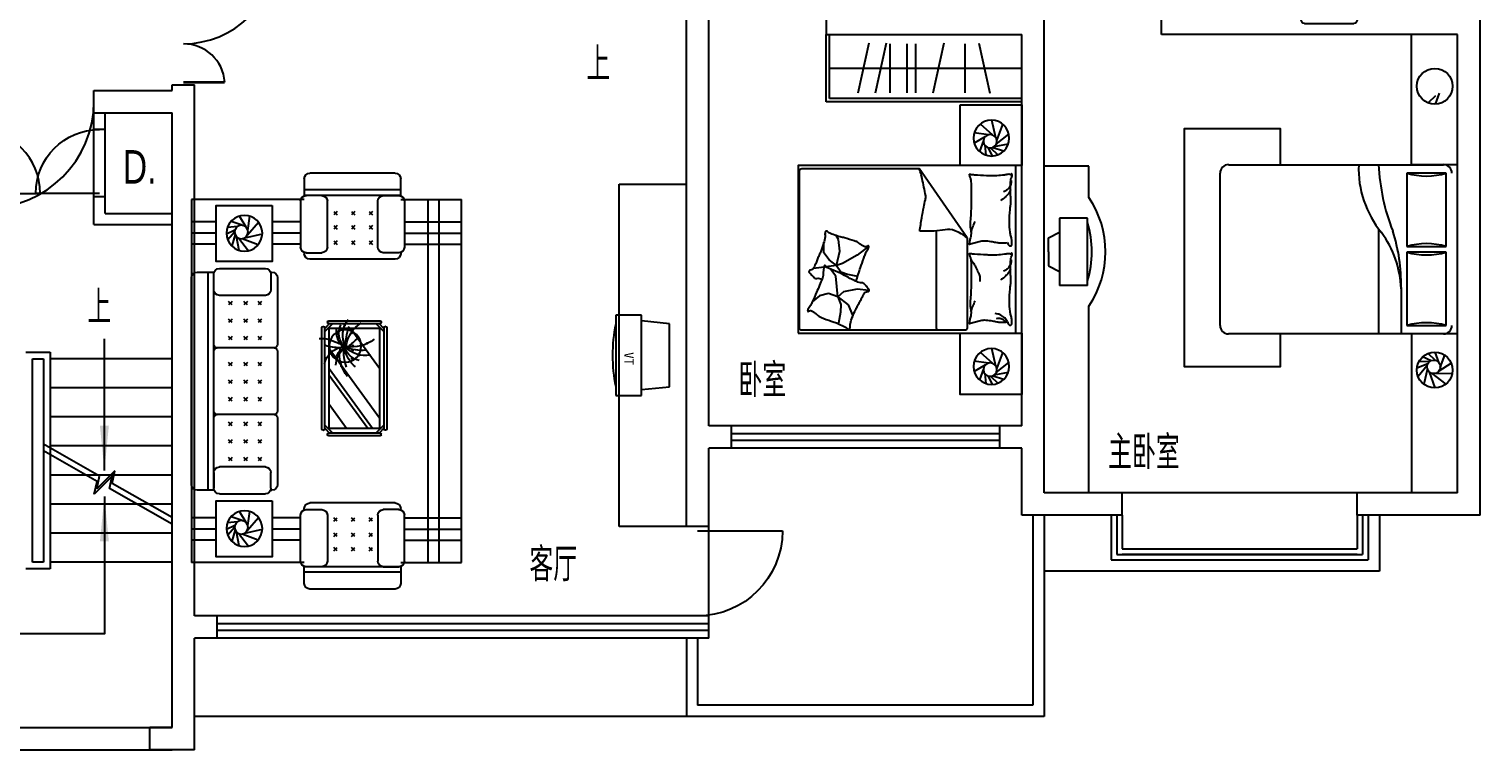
# Model space of a CAD drawing. Extents: x -461314 to -435514, y -713656 to -699456.
# Drawn here: x -448494 to -435514, y -713656 to -707206 of the extents above; entities that cross this region are included whole.
import ezdxf
from ezdxf.enums import TextEntityAlignment as Align

# ---------------------------------------------------------------- set-up
doc = ezdxf.new("R2010")
doc.units = 0
doc.header["$LTSCALE"] = 1000
doc.header["$MEASUREMENT"] = 0
doc.layers.get('0').update_dxf_attribs({"linetype": 'CONTINUOUS'})
for name, color, linetype in [('FUR', 8, 'CONTINUOUS'), ('HZ', 7, 'CONTINUOUS'), ('STAIR', 3, 'CONTINUOUS'), ('WALL', 2, 'CONTINUOUS'), ('WINDOW', 4, 'CONTINUOUS'), ('WINDOW_TEXT', 7, 'CONTINUOUS'), ('YANG', 9, 'CONTINUOUS'), ('厨卫', 223, 'CONTINUOUS')]:
    doc.layers.add(name, color=color, linetype=linetype)
doc.styles.add('DIM_FONT', font='ZBTXT.shx', dxfattribs={"width": 0.8})
doc.styles.add('HZ', font='zbtxt.shx', dxfattribs={"bigfont": 'zbhz.shx'})
doc.styles.add('SIMPLEX', font='SIMPLEX.SHX')

# ---------------------------------------------------------------- blocks, each defined once
blk = doc.blocks.new('A$C4F501C32')
for p, q in [((77, 172), (46, 272)), ((85, 186), (110, 312)), ((107, 202), (195, 316)), ((139, 208), (283, 262)), ((74, 132), (0, 167)), ((72, 151), (11, 219)), ((162, 201), (320, 165)), ((186, 174), (286, 61)), ((190, 134), (207, 7)), ((97, 100), (8, 110)), ((139, 89), (40, 54)), ((174, 106), (115, 6))]:
    blk.add_line(p, q)
for centre, radius in [((160, 160), 160), ((132, 149), 60)]:
    blk.add_circle(centre, radius)
blk = doc.blocks.new('A$C536D7314')
for p, q in [((0, 250), (0, 661)), ((33, 711), (33, 720)), ((50, 711), (190, 711)), ((846, 770), (83, 770)), ((240, 661), (240, 250)), ((690, 661), (690, 250)), ((879, 711), (740, 711)), ((896, 711), (896, 720)), ((929, 250), (929, 661)), ((298, 606), (328, 637)), ((328, 606), (298, 637)), ((486, 606), (456, 637)), ((456, 606), (486, 637)), ((614, 606), (644, 637)), ((644, 606), (614, 637)), ((298, 469), (328, 499)), ((328, 469), (298, 499)), ((456, 469), (486, 499)), ((486, 469), (456, 499)), ((614, 469), (644, 499)), ((644, 469), (614, 499)), ((298, 342), (328, 372)), ((328, 342), (298, 372)), ((456, 342), (486, 372)), ((486, 342), (456, 372)), ((614, 342), (644, 372)), ((644, 342), (614, 372)), ((33, 50), (33, 203)), ((896, 200), (33, 200)), ((896, 150), (33, 150)), ((190, 200), (50, 200)), ((740, 200), (879, 200)), ((896, 200), (896, 50)), ((846, 0), (83, 0))]:
    blk.add_line(p, q)
for centre, start, end in [((50, 661), 90, 180), ((83, 720), 90, 180), ((190, 661), 0, 90), ((740, 661), 90, 180), ((846, 720), 360, 90), ((879, 661), 0, 90), ((50, 250), 180, 270), ((190, 250), 270, 0), ((740, 250), 180, 270), ((879, 250), 270, 0), ((83, 50), 180, 270), ((846, 50), 270, 0)]:
    blk.add_arc(centre, 50, start, end)
at = {"style": 'DIM_FONT', "width": 0.8, "flags": 9}
for tag in ['YSIZE', 'XSIZE']:
    blk.add_attdef(tag, (465, 0), '', height=0.5, dxfattribs=at)
blk = doc.blocks.new('A$C726B4900')
for p, q in [((200, 1983), (50, 1983)), ((150, 1983), (150, 33)), ((200, 1983), (200, 33)), ((200, 1826), (200, 1967)), ((250, 2017), (661, 2017)), ((711, 1983), (720, 1983)), ((711, 1967), (711, 1826)), ((0, 1933), (0, 83)), ((770, 1335), (770, 1933)), ((661, 1776), (250, 1776)), ((363, 1692), (332, 1722)), ((363, 1722), (332, 1692)), ((500, 1692), (469, 1722)), ((500, 1722), (469, 1692)), ((627, 1692), (597, 1722)), ((627, 1722), (597, 1692)), ((363, 1564), (332, 1534)), ((363, 1534), (332, 1564)), ((500, 1534), (469, 1564)), ((500, 1564), (469, 1534)), ((627, 1534), (597, 1564)), ((627, 1564), (597, 1534)), ((740, 1306), (230, 1306)), ((363, 1376), (332, 1407)), ((363, 1407), (332, 1376)), ((500, 1376), (469, 1407)), ((500, 1407), (469, 1376)), ((627, 1376), (597, 1407)), ((627, 1407), (597, 1376)), ((363, 1186), (332, 1155)), ((363, 1155), (332, 1186)), ((500, 1186), (469, 1155)), ((500, 1155), (469, 1186)), ((627, 1186), (597, 1155)), ((627, 1155), (597, 1186)), ((770, 740), (770, 1277)), ((363, 998), (332, 1028)), ((363, 1028), (332, 998)), ((500, 1028), (469, 998)), ((500, 998), (469, 1028)), ((627, 1028), (597, 998)), ((627, 998), (597, 1028)), ((363, 870), (332, 840)), ((363, 840), (332, 870)), ((500, 870), (469, 840)), ((500, 840), (469, 870)), ((627, 870), (597, 840)), ((627, 840), (597, 870)), ((740, 711), (230, 711)), ((770, 83), (770, 682)), ((363, 610), (332, 640)), ((363, 640), (332, 610)), ((500, 610), (469, 640)), ((500, 640), (469, 610)), ((627, 610), (597, 640)), ((627, 640), (597, 610)), ((363, 483), (332, 453)), ((363, 453), (332, 483)), ((500, 453), (469, 483)), ((500, 483), (469, 453)), ((627, 453), (597, 483)), ((627, 483), (597, 453)), ((363, 295), (332, 325)), ((363, 325), (332, 295)), ((500, 295), (469, 325)), ((500, 325), (469, 295)), ((627, 295), (597, 325)), ((627, 325), (597, 295)), ((200, 191), (200, 50)), ((661, 241), (250, 241)), ((711, 50), (711, 191)), ((50, 33), (203, 33)), ((711, 33), (720, 33)), ((250, 0), (661, 0))]:
    blk.add_line(p, q)
for centre, radius, start, end in [((50, 1933), 50, 90, 180), ((250, 1967), 50, 90, 180), ((661, 1967), 50, 0, 90), ((720, 1933), 50, 0, 90), ((250, 1826), 50, 180, 270), ((661, 1826), 50, 270, 0), ((230, 1336), 30, 180, 270), ((230, 1276), 30, 90, 180), ((740, 1336), 30, 270, 0), ((740, 1276), 30, 0, 90), ((230, 741), 30, 180, 270), ((230, 681), 30, 90, 180), ((740, 741), 30, 270, 0), ((740, 681), 30, 0, 90), ((250, 191), 50, 90, 180), ((661, 191), 50, 0, 90), ((50, 83), 50, 180, 270), ((250, 50), 50, 180, 270), ((661, 50), 50, 270, 0), ((720, 83), 50, 270, 0)]:
    blk.add_arc(centre, radius, start, end)
blk = doc.blocks.new('A$C54682ED6')
for p, q in [((544, 1041), (85, 1041)), ((24, 980), (24, 71)), ((34, 990), (39, 990)), ((49, 944), (122, 1016)), ((49, 972), (93, 1016)), ((49, 980), (49, 71)), ((75, 1031), (75, 1026)), ((544, 1016), (85, 1016)), ((477, 976), (89, 442)), ((434, 976), (89, 501)), ((245, 976), (89, 761)), ((579, 944), (507, 1016)), ((579, 972), (535, 1016)), ((554, 1031), (554, 1026)), ((579, 71), (579, 980)), ((594, 990), (589, 990)), ((604, 71), (604, 980)), ((539, 881), (89, 261)), ((539, 438), (276, 76)), ((34, 61), (39, 61)), ((49, 108), (122, 36)), ((49, 80), (93, 36)), ((75, 21), (75, 26)), ((85, 36), (544, 36)), ((85, 11), (544, 11)), ((579, 108), (507, 36)), ((579, 80), (535, 36)), ((554, 21), (554, 26)), ((594, 61), (589, 61))]:
    blk.add_line(p, q)
blk.add_lwpolyline([(539, 976), (89, 976), (89, 76), (539, 76)], close=True)
at = {"const_width": 12}
for points in [[(198, 421, -1), (198, 409, -1)], [(168, 319, -1), (168, 307, -1)], [(191, 292, -1), (191, 280, -1)], [(211, 256, -1), (211, 244, -1)], [(234, 267, -1), (234, 255, -1)], [(294, 355, -1), (294, 343, -1)], [(300, 281, -1), (300, 269, -1)], [(356, 325, -1), (356, 313, -1)], [(155, 135, -1), (155, 123, -1)], [(224, 251, -1), (224, 239, -1)], [(231, 237, -1), (231, 225, -1)], [(244, 248, -1), (244, 236, -1)], [(290, 127, -1), (290, 115, -1)], [(300, 240, -1), (300, 228, -1)], [(426, 220, -1), (426, 208, -1)], [(228, 58, -1), (228, 46, -1)]]:
    blk.add_lwpolyline(points, format="xyb", close=True, dxfattribs=at)
blk.add_circle((232, 237), 144)
for centre, radius, start, end in [((85, 1031), 10, 90, 180), ((544, 1031), 10, 0, 90), ((34, 980), 10, 90, 180), ((39, 980), 10, 0, 90), ((85, 1026), 10, 180, 270), ((544, 1026), 10, 270, 0), ((589, 980), 10, 90, 180), ((594, 980), 10, 0, 90), ((235, 436), 193, 191.9716, 263.0096), ((406, 435), 259, 186.1376, 221.2419), ((475, 317), 293, 139.0185, 191.4484), ((720, 265), 502, 161.271, 181.6714), ((511, 201), 291, 130.2234, 166.9548), ((275, 369), 126, 191.5421, 241.1099), ((401, 181), 190, 103.7047, 155.9044), ((416, 63), 260, 80.6238, 135.5139), ((380, -69), 346, 84.0363, 114.9112), ((25, 388), 219, 263.5186, 287.0544), ((192, -237), 490, 90.8895, 106.1439), ((-187, 939), 810, 289.639, 301.0127), ((387, 96), 233, 143.0442, 184.1259), ((345, 123), 169, 134.0898, 207.0091), ((445, 140), 234, 154.2367, 216.6769), ((873, 277), 642, 182.1756, 199.4751), ((290, -79), 325, 51.7667, 98.7504), ((525, 276), 287, 187.8622, 238.685), ((1474, 1558), 1790, 227.3201, 230.9512), ((34, 71), 10, 180, 270), ((39, 71), 10, 270, 0), ((85, 26), 10, 90, 180), ((85, 21), 10, 180, 270), ((544, 26), 10, 0, 90), ((544, 21), 10, 270, 0), ((589, 71), 10, 180, 270), ((594, 71), 10, 270, 0)]:
    blk.add_arc(centre, radius, start, end)
at = {"style": 'DIM_FONT', "oblique": -180, "text_generation_flag": 4, "width": 0.8, "flags": 9}
for tag in ['YSIZE', 'XSIZE']:
    blk.add_attdef(tag, (318, 545), '', height=0.5, rotation=270, dxfattribs=at)
blk = doc.blocks.new('A$C350E2504')
for p, q in [((33, 720), (33, 567)), ((846, 770), (83, 770)), ((896, 570), (896, 720)), ((0, 520), (0, 109)), ((896, 620), (33, 620)), ((896, 570), (33, 570)), ((190, 570), (50, 570)), ((240, 109), (240, 520)), ((690, 109), (690, 520)), ((740, 570), (879, 570)), ((929, 520), (929, 109)), ((298, 428), (328, 398)), ((328, 428), (298, 398)), ((456, 428), (486, 398)), ((486, 428), (456, 398)), ((614, 428), (644, 398)), ((644, 428), (614, 398)), ((298, 301), (328, 271)), ((328, 301), (298, 271)), ((456, 301), (486, 271)), ((486, 301), (456, 271)), ((614, 301), (644, 271)), ((644, 301), (614, 271)), ((298, 164), (328, 133)), ((328, 164), (298, 133)), ((486, 164), (456, 133)), ((456, 164), (486, 133)), ((614, 164), (644, 133)), ((644, 164), (614, 133)), ((33, 59), (33, 50)), ((50, 59), (190, 59)), ((846, 0), (83, 0)), ((879, 59), (740, 59)), ((896, 59), (896, 50))]:
    blk.add_line(p, q)
for centre, start, end in [((83, 720), 90, 180), ((846, 720), 0, 90), ((50, 520), 90, 180), ((190, 520), 0, 90), ((740, 520), 90, 180), ((879, 520), 0, 90), ((50, 109), 180, 270), ((83, 50), 180, 270), ((190, 109), 270, 0), ((740, 109), 180, 270), ((846, 50), 270, 0), ((879, 109), 270, 0)]:
    blk.add_arc(centre, 50, start, end)
at = {"style": 'DIM_FONT', "oblique": -180, "text_generation_flag": 4, "width": 0.8, "flags": 9}
for tag in ['YSIZE', 'XSIZE']:
    blk.add_attdef(tag, (465, 770), '', height=0.5, dxfattribs=at)
blk = doc.blocks.new('_C4EUJ')
for p, q in [((1009, 1624), (0, 1624)), ((0, -1624), (0, 1624)), ((1872, 1624), (2416, 1624)), ((2116, 1624), (2116, -1624)), ((2216, 1624), (2216, -1624)), ((2416, 1624), (2416, -1624)), ((222, 1424), (0, 1424)), ((222, 1324), (0, 1324)), ((976, 1424), (722, 1424)), ((976, 1324), (722, 1324)), ((1905, 1424), (2416, 1424)), ((1905, 1324), (2416, 1324)), ((222, 1224), (0, 1224)), ((976, 1224), (722, 1224)), ((1905, 1224), (2416, 1224)), ((222, -1224), (0, -1224)), ((976, -1224), (722, -1224)), ((1905, -1224), (2416, -1224)), ((222, -1324), (0, -1324)), ((222, -1424), (0, -1424)), ((976, -1324), (722, -1324)), ((976, -1424), (722, -1424)), ((1905, -1324), (2416, -1324)), ((1905, -1424), (2416, -1424)), ((1009, -1624), (0, -1624)), ((1872, -1624), (2416, -1624))]:
    blk.add_line(p, q)
for points in [[(722, 1071), (722, 1571), (222, 1571), (222, 1071)], [(722, -1571), (722, -1071), (222, -1071), (222, -1571)]]:
    blk.add_lwpolyline(points, close=True)
for name, p in [('A$C350E2504', (976, 1090)), ('A$C4F501C32', (314, 1159)), ('A$C726B4900', (0, -1008)), ('A$C54682ED6', (1143, -551)), ('A$C4F501C32', (314, -1483)), ('A$C536D7314', (976, -1860))]:
    blk.add_blockref(name, p)
at = {"flags": 9}
for tag in ['XSIZE', 'YSIZE']:
    blk.add_attdef(tag, (0, 0), '', height=0.5, dxfattribs=at)
blk = doc.blocks.new('A$C57E86394')
at = {"layer": 'FUR', "rotation": 180.000000002645}
blk.add_blockref('_C4EUJ', (2416, 1860), dxfattribs=at)
blk = doc.blocks.new('_ARROW')
blk.add_solid([(0, 0), (-1, 0.1), (-1, -0.1)])
blk = doc.blocks.new('_DBLK')
blk.add_line((-0.45, 0), (-0.45, -0.95))
blk.add_arc((-0.45, 0), 0.95, 270, 0)
at = {"layer": 'WINDOW_TEXT', "style": 'SIMPLEX', "flags": 9}
blk.add_attdef('A', text='', height=1, dxfattribs=at).set_placement((0, 1.5), align=Align.MIDDLE)
blk = doc.blocks.new('M_A17ORW')
at = {"const_width": 0.02}
for points in [[(-0.481, -0.001), (-0.481, -0.308)], [(0.481, 0.001), (0.481, -0.691)]]:
    blk.add_lwpolyline(points, dxfattribs=at)
for centre, radius, start, end in [((-0.501, -0.003), 0.307, 274.2492, 0.2101), ((0.505, 0.002), 0.699, 180.2762, 268.0603)]:
    blk.add_arc(centre, radius, start, end)
blk = doc.blocks.new('A$C3A912732')
at = {"layer": '厨卫'}
for p, q in [((8, 370), (319, 681)), ((361, 681), (460, 582)), ((460, 540), (149, 229)), ((446, 440), (249, 243)), ((425, 504), (588, 341)), ((107, 229), (8, 328)), ((185, 264), (348, 101))]:
    blk.add_line(p, q, dxfattribs=at)
for centre, radius, start, end in [((340, 660), 30, 45, 135), ((439, 561), 30, 315, 45), ((294, 73), 398, 8.3619, 67.5495), ((29, 349), 30, 135, 225), ((128, 250), 30, 225, 315), ((616, 395), 398, 202.4505, 261.6381), ((580, 109), 110, 258.4509, 11.5491)]:
    blk.add_arc(centre, radius, start, end, dxfattribs=at)
at = {"layer": '厨卫', "style": 'DIM_FONT', "width": 0.8, "flags": 9}
for tag in ['YSIZE', 'XSIZE']:
    blk.add_attdef(tag, (163, 526), '', height=0.5, rotation=225, dxfattribs=at)
blk = doc.blocks.new('_C9EGQ')
for p, q in [((351, 0), (-351, 0)), ((384, -312), (351, 0)), ((-351, 0), (-384, -312)), ((450, -312), (-450, -312)), ((-450, -312), (-450, -600)), ((450, -600), (450, -312)), ((-450, -600), (450, -600))]:
    blk.add_line(p, q)
blk.add_arc((0, 1103, 0), 1739, 258.3431, 281.6569)
at = {"extrusion": (0, 1.622e-13, -1)}
blk.add_text('TV', height=105, rotation=0, dxfattribs=at).set_placement((-108, -504))
at = {"style": 'DIM_FONT', "width": 0.8, "flags": 9}
for tag in ['XSIZE', 'YSIZE']:
    blk.add_attdef(tag, (0, 0), '', height=0.5, dxfattribs=at)
blk = doc.blocks.new('M_C54TQD')
for p, q in [((0, -52), (1500, -52)), ((26, -509), (26, -1968)), ((853, -489), (46, -489)), ((853, -489), (1472, -916)), ((46, -761), (915, -761)), ((1472, -1968), (1472, -916)), ((381, -1368), (395, -1471)), ((778, -1368), (698, -1472)), ((161, -1514), (137, -1518)), ((255, -1552), (161, -1514)), ((324, -1645), (255, -1552)), ((395, -1471), (369, -1593)), ((528, -1559), (509, -1470)), ((698, -1472), (623, -1603)), ((90, -1638), (87, -1645)), ((188, -1621), (90, -1638)), ((257, -1618), (188, -1621)), ((324, -1645), (257, -1618)), ((369, -1593), (324, -1645)), ((324, -1645), (510, -1664)), ((324, -1645), (355, -1728)), ((510, -1664), (560, -1700)), ((548, -1617), (528, -1559)), ((605, -1658), (548, -1617)), ((605, -1658), (594, -1752)), ((623, -1603), (605, -1658)), ((605, -1658), (734, -1626)), ((605, -1658), (655, -1721)), ((734, -1626), (837, -1640)), ((837, -1640), (873, -1660)), ((335, -1810), (281, -1873)), ((355, -1728), (335, -1810)), ((560, -1700), (572, -1709)), ((592, -1767), (580, -1861)), ((655, -1721), (720, -1769)), ((720, -1769), (813, -1769)), ((46, -1988), (1452, -1988))]:
    blk.add_line(p, q)
blk.add_lwpolyline([(0, -2000), (0, 0), (1500, 0), (1500, -2000)], close=True)
for points in [[(101, -127, -0.263368), (73, -108, -0.494818), (82, -89, -0.049225), (100, -88, -0.036831), (124, -89, -0.031893), (161, -97, 0.035782), (195, -104, 0.032941), (285, -110, 0.026564), (396, -104, 0.017905), (434, -99, -0.033397), (454, -97, -0.03204), (491, -97, 0.018442), (555, -101, 0.010837), (620, -100, 0.014624), (668, -97, 0.111249), (691, -89, -0.153708), (708, -86, -0.076444), (715, -87, -0.215512), (717, -89, -0.585858), (714, -92, 0.363489), (709, -95, 0.191716), (709, -106, -0.129675), (711, -123, -0.01735), (708, -140, 0.019326), (706, -155, 0.018818), (699, -223, 0.021828), (698, -283, 0.006204), (700, -316, 0.001963), (706, -423, 0.028341), (710, -459, -0.117014), (709, -468, -0.36606), (708, -469, -0.03973), (694, -466, -0.048309), (681, -461, 0.062981), (670, -457, 0.04058), (647, -454, 0.014345), (580, -451, 0.005484), (454, -452, 0.007153), (358, -455, 0.008762), (316, -458, -0.008153), (270, -461, -0.06251), (213, -456, 0.078669), (167, -454, 0.047825), (145, -459, -0.034494), (114, -466, -0.023571), (89, -469, -0.510228), (88, -468), (95, -438), (116, -356, 0.073041), (118, -336, 0.023305), (112, -275, 0.018299), (108, -252, -0.01097), (101, -214, -0.042281), (98, -180, -0.027201), (101, -126)], [(101, -127, -0.077379), (136, -152, -0.077379), (161, -187, -0.047525), (171, -211, -0.047525), (176, -238)], [(575, -101, 0.027842), (551, -111, 0.048685), (539, -119, 0.023666), (511, -144, 0.031223), (492, -164, 0.046801), (486, -172, 0.023191), (478, -189)], [(657, -95, 0.088153), (622, -98, 0.088153), (591, -114, 0.077547), (569, -135, 0.077547), (555, -162)], [(810, -127, -0.263368), (782, -108, -0.494818), (791, -89, -0.049225), (809, -88, -0.036831), (833, -89, -0.031893), (871, -97, 0.035782), (905, -104, 0.032941), (994, -110, 0.026564), (1106, -104, 0.017905), (1143, -99, -0.033397), (1163, -97, -0.03204), (1200, -97, 0.018442), (1265, -101, 0.010837), (1329, -100, 0.014624), (1377, -97, 0.111249), (1400, -89, -0.153708), (1417, -86, -0.076444), (1424, -87, -0.215512), (1426, -89, -0.585858), (1423, -92, 0.363489), (1419, -95, 0.191716), (1419, -106, -0.129675), (1421, -123, -0.01735), (1418, -140, 0.019326), (1415, -155, 0.018818), (1408, -223, 0.021828), (1407, -283, 0.006204), (1409, -316, 0.001963), (1415, -423, 0.028341), (1419, -459, -0.117014), (1419, -468, -0.36606), (1417, -469, -0.03973), (1404, -466, -0.048309), (1390, -461, 0.062981), (1379, -457, 0.04058), (1356, -454, 0.014345), (1289, -451, 0.005484), (1164, -452, 0.007153), (1067, -455, 0.008762), (1025, -458, -0.008153), (979, -461, -0.06251), (922, -456, 0.078669), (877, -454, 0.047825), (854, -459, -0.034494), (823, -466, -0.023571), (798, -469, -0.510228), (797, -468), (805, -438), (825, -356, 0.073041), (827, -336, 0.023305), (821, -275, 0.018299), (817, -252, -0.01097), (810, -214, -0.042281), (807, -180, -0.027201), (810, -126)], [(1284, -101, 0.027842), (1260, -111, 0.048685), (1248, -119, 0.023666), (1220, -144, 0.031223), (1201, -164, 0.046801), (1196, -172, 0.023191), (1188, -189)], [(1366, -95, 0.088153), (1332, -98, 0.088153), (1300, -114, 0.077547), (1279, -135, 0.077547), (1265, -162)], [(99, -143, -0.05369), (114, -156, -0.070312), (122, -168, -0.015448), (125, -177, -0.013244), (129, -187, -0.082127), (132, -205, -0.064164), (129, -228)], [(661, -455, 0.016108), (622, -429, 0.024599), (595, -414, 0.009477), (546, -391, 0.015937), (516, -378, 0.072521), (500, -375, 0.033339), (463, -375)], [(191, -454, 0.009729), (219, -445, 0.009729), (246, -435, 0.007971), (267, -426, 0.007971), (289, -416)], [(853, -489, -0.085272), (917, -599, -0.124044), (926, -686), (912, -782), (914, -912)], [(901, -454, 0.009729), (928, -445, 0.009729), (955, -435, 0.007971), (977, -426, 0.007971), (998, -416)], [(914, -912, 0.007867), (1032, -894, 0.009508), (1128, -876, 0.006616), (1193, -862, -0.023828), (1212, -858, -0.080713), (1230, -859, -0.009591), (1383, -891, -0.013133), (1416, -899, -0.007859), (1472, -916)], [(464, -1480, 0.025626), (476, -1478, 0.0108), (605, -1436, 0.00456), (692, -1405, 0.01125), (727, -1391, 0.069394), (746, -1380, -0.079756), (763, -1371, -0.106399), (778, -1368, -0.328642), (782, -1372, -0.299547), (779, -1378, 0.189917), (774, -1387, 0.033518), (773, -1397, 0.075627), (773, -1402, 0.053489), (776, -1410, 0.017838), (788, -1432, 0.038394), (805, -1456, -0.059529), (816, -1472, -0.035943), (826, -1498, -0.011245), (852, -1585, -0.006203), (862, -1624, 0.010783), (868, -1647, 0.019485), (873, -1660, 0.005062), (892, -1710, 0.101392), (909, -1736, -0.223768), (914, -1749, -0.25558), (911, -1754, -0.081563), (895, -1759, -0.071805), (878, -1759, 0.069985), (861, -1759, 0.03546), (801, -1772, 0.029432), (732, -1797, 0.001554), (699, -1811, -0.00152), (665, -1826, -0.004735), (629, -1840, 0.00382), (586, -1859, 0.296001), (564, -1891, -0.649774), (542, -1900, -0.02319), (538, -1895, 0.0288), (534, -1892, 0.005727), (527, -1886, -0.004358), (519, -1878, -0.027528), (502, -1861, -0.046214), (493, -1850, -0.194121), (490, -1833, 0.133719), (489, -1809, 0.005779), (482, -1787, 0.008882)]]:
    blk.add_lwpolyline(points, format="xyb")
blk.add_lwpolyline([(58, -1583, 0.101392), (40, -1559, -0.223768), (34, -1546, -0.25558), (36, -1541, -0.081563), (52, -1535, -0.071805), (69, -1534, 0.069985), (86, -1532, 0.03546), (145, -1515, 0.029432), (211, -1485, 0.001554), (244, -1468, -0.00152), (276, -1451, -0.004735), (311, -1433, 0.00382), (353, -1412, 0.296001), (372, -1378, -0.649774), (393, -1367, -0.02319), (398, -1372, 0.0288), (402, -1375, 0.005727), (409, -1380, -0.004358), (418, -1387, -0.027528), (436, -1403, -0.046214), (445, -1414, -0.194121), (450, -1430, 0.133719), (453, -1454, 0.011505), (471, -1496, 0.008882), (497, -1550, 0.012426), (535, -1618, -0.033612), (547, -1644), (570, -1701), (588, -1744, 0.224341), (603, -1757, -0.722772), (603, -1766, -0.103513), (599, -1767, 0.053465), (592, -1767, 0.030109), (569, -1772, -0.031436), (547, -1776, -0.05324), (532, -1776, 0.05518), (517, -1777, 0.056271), (492, -1783, 0.0108), (366, -1835, 0.00456), (281, -1873, 0.01125), (247, -1889, 0.069394), (229, -1902, -0.079756), (213, -1912, -0.106399), (199, -1915, -0.328642), (195, -1912, -0.299547), (196, -1906, 0.189917), (201, -1896, 0.033518), (202, -1886, 0.075627), (201, -1882, 0.053489), (197, -1874, 0.017838), (184, -1853, 0.038394), (165, -1830, -0.059529), (153, -1815, -0.035943), (140, -1790, -0.011245), (108, -1705, -0.006203), (95, -1667, 0.010783), (87, -1645, 0.019485), (82, -1632, 0.005062)], format="xyb", close=True)
for centre, start, end in [((46, -509), 90, 180), ((46, -741), 180, 270), ((46, -1968), 180, 270), ((1452, -1968), 270, 360)]:
    blk.add_arc(centre, 20, start, end)
at = {"style": 'DIM_FONT', "width": 0.8, "flags": 9}
for tag in ['XSIZE', 'YSIZE']:
    blk.add_attdef(tag, (0, 0), '', height=0.5, dxfattribs=at)
blk = doc.blocks.new('M_C5')
for p, q in [((-60, 63), (-50, 152)), ((-28, 86), (7, 160)), ((-9, 88), (59, 149)), ((-54, -14), (-154, 45)), ((-71, 21), (-106, 120)), ((12, 83), (112, 114)), ((26, 75), (152, 50)), ((42, 53), (156, -35)), ((48, 21), (102, -123)), ((-26, -30), (-153, -47)), ((14, -26), (-99, -126)), ((41, -2), (5, -160))]:
    blk.add_line(p, q)
for centre, radius in [((0, 0), 160), ((-11, 28), 60)]:
    blk.add_circle(centre, radius)
at = {"width": 0.8, "flags": 9}
for tag in ['XSIZE', 'YSIZE']:
    blk.add_attdef(tag, (0, 0), '', height=0.5, dxfattribs=at)

msp = doc.modelspace()

# ---------------------------------------------------------------- linework, layer by layer
at = {"layer": 'FUR'}
for p, q in [((-441364, -707856), (-441364, -707256)), ((-441334, -707826), (-441334, -707256)), ((-436127, -708420), (-436126, -707256)), ((-440982, -707331), (-441080, -707780)), ((-440827, -707331), (-440926, -707780)), ((-440792, -707776), (-440792, -707337)), ((-440638, -707776), (-440638, -707337)), ((-440562, -707776), (-440562, -707337)), ((-440311, -707331), (-440409, -707780)), ((-440121, -707776), (-440121, -707337)), ((-439998, -707331), (-439900, -707780)), ((-441334, -707556), (-439614, -707556)), ((-435878, -707780), (-435915, -707878)), ((-439614, -707856), (-441364, -707856)), ((-439614, -707826), (-441334, -707826)), ((-435913, -707805), (-435979, -707867)), ((-439014, -708432), (-439414, -708432)), ((-439014, -708712), (-439014, -708432)), ((-437763, -708420), (-435841, -708420)), ((-435715, -708420), (-436126, -708420)), ((-437839, -709858), (-437839, -708495)), ((-435816, -708495), (-436169, -708495)), ((-436169, -708495), (-436169, -709152)), ((-435816, -709152), (-435816, -708495)), ((-443214, -711656, 0), (-443214, -708594, 0)), ((-443214, -708594, 0), (-442614, -708594, 0)), ((-439025, -708899), (-439275, -708899)), ((-439275, -708899), (-439275, -709499)), ((-439025, -709499), (-439025, -708899)), ((-439375, -709074), (-439275, -709024)), ((-439375, -709199), (-439375, -709074)), ((-436421, -709000), (-436421, -709934)), ((-439375, -709199), (-439375, -709324)), ((-436169, -709152), (-435816, -709152)), ((-435816, -709202), (-436169, -709202)), ((-436169, -709202), (-436169, -709858)), ((-435816, -709858), (-435816, -709202)), ((-439375, -709324), (-439275, -709374)), ((-439025, -709499), (-439275, -709499)), ((-436219, -709518), (-436219, -709934)), ((-439014, -711356), (-439014, -709685)), ((-436169, -709858), (-435816, -709858)), ((-435841, -709934), (-437763, -709934)), ((-436126, -709934), (-436126, -711356)), ((-435715, -709934), (-436126, -709934)), ((-435913, -710170), (-435979, -710109)), ((-435878, -710195), (-435915, -710097)), ((-435869, -710233), (-435830, -710124)), ((-435982, -710201), (-436078, -710241)), ((-435987, -710216), (-436068, -710316)), ((-435969, -710184), (-436060, -710180)), ((-435952, -710173), (-436027, -710139)), ((-435985, -710244), (-436016, -710384)), ((-435879, -710263), (-435772, -710195)), ((-435969, -710272), (-435918, -710417)), ((-435949, -710285), (-435820, -710383)), ((-435913, -710286), (-435762, -710289)), ((-442614, -711656, 0), (-443214, -711656, 0))]:
    msp.add_line(p, q, dxfattribs=at)
for points in [[(-440164, -707885), (-439614, -707885), (-439614, -708427), (-440164, -708427)], [(-440164, -709927), (-439614, -709927), (-439614, -710477), (-440164, -710477)]]:
    msp.add_lwpolyline(points, close=True, dxfattribs=at)
msp.add_lwpolyline([(-437300, -708420), (-437300, -708100), (-438161, -708100), (-438161, -710224), (-437300, -710224), (-437300, -709934)], dxfattribs=at)
for centre, radius in [((-435919, -707718), 160), ((-435919, -710257), 160), ((-435928, -710228), 60)]:
    msp.add_circle(centre, radius, dxfattribs=at)
for centre, radius, start, end in [((-437763, -708495), 75.7, 90, 180), ((-435708, -708458), 892, 177.5673, 219.5461), ((-434566, -708335), 1857, 182.616, 201.4069), ((-435841, -708495), 75.7, 0, 90), ((-435992, -707890), 631, 253.7398, 286.2602), ((-439729, -709199), 865, 325.7553, 34.2447), ((-439912, -709199), 925, 343.6295, 16.3705), ((-437146, -709571), 928, 2.5398, 36.0403), ((-437803, -709497), 1584, 359.2582, 17.8034), ((-435992, -709757), 631, 73.7398, 106.2602), ((-435992, -708596), 631, 253.7398, 286.2602), ((-437763, -709858), 75.7, 180, 270), ((-435992, -710464), 631, 73.7398, 106.2602), ((-435841, -709858), 75.7, 270, 0)]:
    msp.add_arc(centre, radius, start, end, dxfattribs=at)
at = {"layer": 'STAIR'}
for p, q in [((-448524, -710096), (-448304, -710096)), ((-448304, -710096), (-448304, -712036)), ((-448464, -711976), (-448464, -710156)), ((-448464, -710156), (-448364, -710156)), ((-448364, -710156), (-448364, -711976)), ((-447214, -710156), (-448304, -710156)), ((-447214, -710416), (-448304, -710416)), ((-447214, -710676), (-448304, -710676)), ((-447863, -711207), (-448364, -710921)), ((-447886, -711254), (-448364, -710981)), ((-447214, -710936), (-448304, -710936)), ((-447726, -711158), (-447887, -711320)), ((-447750, -711271), (-447726, -711158)), ((-447214, -711196), (-448304, -711196)), ((-447749, -711205), (-447910, -711366)), ((-447910, -711366), (-447886, -711254)), ((-447887, -711320), (-447863, -711207)), ((-447773, -711318), (-447749, -711205)), ((-447214, -711576), (-447750, -711271)), ((-447214, -711636), (-447773, -711318)), ((-447214, -711456), (-448304, -711456)), ((-447214, -711716), (-448304, -711716)), ((-448304, -712036), (-448524, -712036)), ((-448364, -711976), (-448464, -711976)), ((-447214, -711976), (-448304, -711976))]:
    msp.add_line(p, q, dxfattribs=at)
for points in [[(-447820, -711389), (-447820, -712618), (-449148, -712618), (-449148, -709954)], [(-447820, -711155), (-447820, -709979)]]:
    msp.add_lwpolyline(points, dxfattribs=at)
at = {"layer": 'WALL'}
for p, q in [((-442614, -711656, 0), (-442614, -705356)), ((-442414, -710756), (-442414, -705356)), ((-441364, -705456), (-441364, -707256)), ((-435514, -711556), (-435514, -705356)), ((-439414, -711356), (-439414, -707056)), ((-438364, -707256), (-438364, -707056)), ((-441364, -707256), (-439614, -707256)), ((-439614, -710756), (-439614, -707256)), ((-435714, -707256), (-438364, -707256)), ((-435714, -711356), (-435714, -707256)), ((-447914, -708106), (-447914, -707756)), ((-447914, -707756), (-447214, -707756)), ((-447214, -707706), (-447014, -707706)), ((-447214, -707756), (-447214, -707706)), ((-447014, -712456), (-447014, -707706)), ((-447914, -707956), (-447214, -707956)), ((-447814, -708106), (-447814, -707956)), ((-447214, -713456), (-447214, -707956)), ((-447814, -708106), (-447914, -708106)), ((-447914, -708956), (-447914, -708706)), ((-447814, -708706), (-447914, -708706)), ((-447814, -708856), (-447814, -708706)), ((-447914, -708956), (-447214, -708956)), ((-447814, -708856), (-447214, -708856)), ((-442214, -710756), (-442414, -710756, 0)), ((-442214, -710756, 0), (-442214, -710956, 0)), ((-442214, -710756, 0), (-442214, -710756, 0)), ((-439814, -710756), (-439814, -710956)), ((-439614, -710756), (-439814, -710756)), ((-442414, -711656, 0), (-442414, -710956)), ((-442214, -710956), (-442414, -710956, 0)), ((-442214, -710956, 0), (-442214, -710956, 0)), ((-439614, -710956), (-439814, -710956)), ((-439614, -711556), (-439614, -710956)), ((-438714, -711356), (-439414, -711356)), ((-438714, -711556), (-438714, -711356)), ((-435714, -711356), (-436614, -711356)), ((-436614, -711556), (-436614, -711356)), ((-438714, -711556), (-439614, -711556)), ((-435514, -711556), (-436614, -711556)), ((-442414, -711656, 0), (-442614, -711656, 0)), ((-446814, -712456, 0), (-447014, -712456)), ((-446814, -712456), (-446814, -712656)), ((-447014, -713656), (-447014, -712656)), ((-446814, -712656, 0), (-447014, -712656, 0)), ((-447414, -713656), (-447414, -713456)), ((-447214, -713456), (-447414, -713456)), ((-447014, -713656), (-447414, -713656))]:
    msp.add_line(p, q, dxfattribs=at)
at = {"layer": 'WINDOW'}
for p, q in [((-447914, -708706), (-447914, -708106)), ((-447814, -708706), (-447814, -708106)), ((-439814, -710756), (-442214, -710756)), ((-439814, -710826), (-442214, -710826)), ((-439814, -710886), (-442214, -710886)), ((-439814, -710956), (-442214, -710956)), ((-436614, -711356), (-438714, -711356)), ((-439514, -711556), (-439514, -713256)), ((-439414, -711556), (-439414, -713356)), ((-438814, -711556, 0), (-438814, -711956, 0)), ((-438764, -711556, 0), (-438764, -711906, 0)), ((-438714, -711556, 0), (-438714, -711856, 0)), ((-436614, -711556, 0), (-436614, -711856, 0)), ((-436564, -711556, 0), (-436564, -711906, 0)), ((-436514, -711556, 0), (-436514, -711956, 0)), ((-436414, -711556, 0), (-436414, -712056, 0)), ((-442414, -712456), (-442414, -711656, 0)), ((-438764, -711906, 0), (-436564, -711906, 0)), ((-438714, -711856, 0), (-436614, -711856, 0)), ((-436614, -711906, 0), (-438714, -711906, 0)), ((-436414, -712056, 0), (-439414, -712056, 0)), ((-438814, -711956, 0), (-436514, -711956, 0)), ((-442414, -712456, 0), (-446814, -712456, 0)), ((-442414, -712656), (-442414, -712456)), ((-442414, -712526, 0), (-446814, -712526, 0)), ((-442414, -712586, 0), (-446814, -712586, 0)), ((-442414, -712656, 0), (-446814, -712656, 0)), ((-442614, -712656), (-442614, -713356, 0)), ((-442514, -712656), (-442514, -713256, 0)), ((-442614, -713356, 0), (-447014, -713356, 0)), ((-439414, -713356), (-442614, -713356, 0)), ((-439514, -713256), (-442514, -713256, 0)), ((-449614, -713456), (-447214, -713456)), ((-449614, -713656), (-447214, -713656))]:
    msp.add_line(p, q, dxfattribs=at)
at = {"layer": 'YANG'}
msp.add_line((-447014, -711923), (-447014, -711225), dxfattribs=at)

# ---------------------------------------------------------------- block references
at = {"layer": 'FUR', "xscale": -1}
for name, p, rotation in [('M_C5', (-439885, -708182), 180), ('M_C54TQD', (-439614, -709927), 270), ('M_C5', (-439885, -710225), 180)]:
    msp.add_blockref(name, p, dxfattribs=dict(at, rotation=rotation))
msp.add_blockref('A$C57E86394', (-444625, -712216), dxfattribs=at)
at = {"layer": 'FUR', "xscale": 0.8000000000465661, "yscale": 0.8000000000465661, "zscale": 0.8, "rotation": 270}
msp.add_blockref('_C9EGQ', (-442766, -710125, 0), dxfattribs=at)
at = {"layer": 'STAIR', "yscale": 400, "zscale": 400, "rotation": 270}
for p, xscale in [((-447820, -711155), 400), ((-447820, -711389), -400)]:
    msp.add_blockref('_ARROW', p, dxfattribs=dict(at, xscale=xscale))
at = {"layer": 'WINDOW'}
for name, p, xscale, yscale, zscale, rotation in [('M_A17ORW', (-447114, -707106), 1200, 1200, 1200, 90), ('_DBLK', (-448964, -708406), -600, -600, 600, 270), ('_DBLK', (-447864, -708406), 600, -600, 600, 90), ('_DBLK', (-442514, -712056), -800, 800, 800, 90)]:
    msp.add_blockref(name, p, dxfattribs=dict(at, xscale=xscale, yscale=yscale, zscale=zscale, rotation=rotation))
at = {"layer": 'WINDOW', "xscale": 1000, "yscale": 1000, "zscale": 1000}
msp.add_blockref('_DBLK', (-448414, -707856), dxfattribs=at)
at = {"layer": '厨卫', "xscale": -1, "rotation": 225}
msp.add_blockref('A$C3A912732', (-437351, -706900), dxfattribs=at)

# ---------------------------------------------------------------- texts
at = {"layer": 'HZ', "style": 'HZ', "width": 0.75}
for s, p in [('上', (-443508, -707669, 0)), ('D.', (-447655, -708589, 0)), ('上', (-447972, -709845, 0)), ('卧室', (-442148, -710499, 0)), ('主卧室', (-438841, -711144, 0)), ('客厅', (-444018, -712147, 0))]:
    msp.add_text(s, height=300, dxfattribs=at).set_placement(p)

doc.saveas('drawing.dxf')
